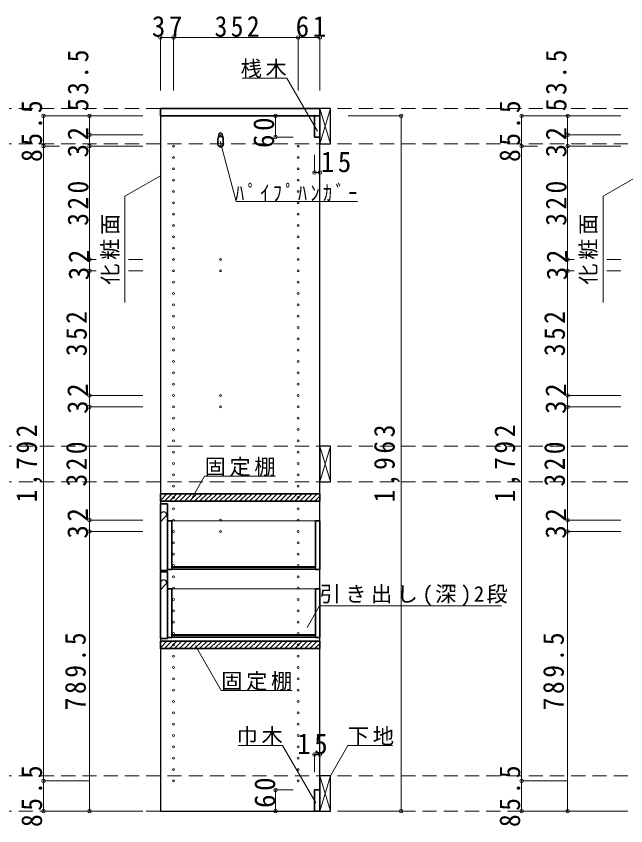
# Model space of a CAD drawing. Units: millimetres at full size, sheet at 1:20; details may follow other scales. Extents: x -3922 to 3878, y -2932 to 2722.
# Drawn here: x 885 to 2607, y -1753 to 533 of the extents above; entities that cross this region are included whole.
import ezdxf

# ---------------------------------------------------------------- set-up
doc = ezdxf.new("R2010")
doc.units = ezdxf.units.MM
doc.header["$LTSCALE"] = 20
doc.header["$PDMODE"] = 32
doc.header["$PDSIZE"] = 10
doc.linetypes.add('DASHED1', pattern=[1.8, 1.2, -0.6])
doc.linetypes.add('DASHED2', pattern=[3, 2, -1])
for name, color, linetype, lineweight in [('0-2', 2, 'Continuous', 35), ('0-3_固定棚', 3, 'Continuous', 25), ('0-5_側板', 4, 'Continuous', 9), ('0-6_パイプハンガー', 4, 'Continuous', 9), ('0-7_桟木・巾木', 2, 'Continuous', 35), ('0-8', 7, 'Continuous', 18), ('0-A_文字', 7, 'Continuous', 18), ('0-B_寸法', 7, 'Continuous', 9), ('0-C_ハッチ', 4, 'Continuous', 9)]:
    doc.layers.add(name, color=color, linetype=linetype, lineweight=lineweight)
doc.styles.add('ＭＳ ゴシック', font='')
doc.styles.get('ＭＳ ゴシック').set_extended_font_data('MS Gothic')

msp = doc.modelspace()

# ---------------------------------------------------------------- linework, layer by layer
at = {"layer": '0-2'}
for p, q in [((1292.47, 272.73), (1742.47, 272.73)), ((1742.47, 272.73), (1742.47, 251.73))]:
    msp.add_line(p, q, dxfattribs=at)
msp.add_lwpolyline([(1742.47, 251.73), (1292.47, 251.73), (1292.47, 272.73)], dxfattribs=at)
at = {"layer": '0-3_固定棚', "color": 2, "lineweight": 35}
for p, q in [((1292.47, -815.27), (1742.47, -815.27)), ((1742.47, -815.27), (1742.47, -836.27)), ((1292.47, -1231.27), (1742.47, -1231.27)), ((1742.47, -1231.27), (1742.47, -1252.27))]:
    msp.add_line(p, q, dxfattribs=at)
for points in [[(1292.47, -815.27), (1292.47, -836.27), (1742.47, -836.27)], [(1292.47, -1231.27), (1292.47, -1252.27), (1742.47, -1252.27)]]:
    msp.add_lwpolyline(points, dxfattribs=at)
at = {"layer": '0-5_側板', "color": 3, "lineweight": 25}
for p, q in [((1742.47, 251.73), (1292.47, 251.73)), ((1742.47, -1711.27), (1742.47, 251.73))]:
    msp.add_line(p, q, dxfattribs=at)
msp.add_lwpolyline([(1292.47, 251.73), (1292.47, -1711.27), (1742.47, -1711.27)], dxfattribs=at)
at = {"layer": '0-5_側板'}
for centre in [(1462.47, 198.23), (1329.47, 166.23), (1462.47, 166.23), (1681.47, 166.23), (1329.47, 134.23), (1681.47, 134.23), (1329.47, 102.23), (1681.47, 102.23), (1329.47, 70.23), (1681.47, 70.23), (1329.47, 38.23), (1681.47, 38.23), (1329.47, 6.23), (1681.47, 6.23), (1329.47, -25.77), (1681.47, -25.77), (1329.47, -57.77), (1681.47, -57.77), (1329.47, -89.77), (1681.47, -89.77), (1329.47, -121.77), (1681.47, -121.77), (1329.47, -153.77), (1462.47, -153.77), (1681.47, -153.77), (1329.47, -185.77), (1462.47, -185.77), (1681.47, -185.77), (1329.47, -217.77), (1681.47, -217.77), (1329.47, -249.77), (1681.47, -249.77), (1329.47, -281.77), (1681.47, -281.77), (1329.47, -313.77), (1681.47, -313.77), (1329.47, -345.77), (1681.47, -345.77), (1329.47, -377.77), (1681.47, -377.77), (1329.47, -409.77), (1681.47, -409.77), (1329.47, -441.77), (1681.47, -441.77), (1329.47, -473.77), (1681.47, -473.77), (1329.47, -505.77), (1681.47, -505.77), (1329.47, -537.77), (1462.47, -537.77), (1681.47, -537.77), (1329.47, -569.77), (1462.47, -569.77), (1681.47, -569.77), (1329.47, -601.77), (1681.47, -601.77), (1329.47, -633.77), (1681.47, -633.77), (1329.47, -665.77), (1681.47, -665.77), (1329.47, -697.77), (1681.47, -697.77), (1329.47, -729.77), (1681.47, -729.77), (1329.47, -761.77), (1681.47, -761.77), (1329.47, -793.77), (1681.47, -793.77), (1329.47, -825.77), (1681.47, -825.77), (1329.47, -857.77), (1681.47, -857.77), (1329.47, -889.77), (1462.47, -889.77), (1681.47, -889.77), (1329.47, -921.77), (1462.47, -921.77), (1681.47, -921.77), (1329.47, -953.77), (1681.47, -953.77), (1329.47, -985.77), (1681.47, -985.77), (1329.47, -1017.77), (1681.47, -1017.77), (1329.47, -1049.77), (1681.47, -1049.77), (1329.47, -1081.77), (1681.47, -1081.77), (1329.47, -1113.77), (1681.47, -1113.77), (1329.47, -1145.77), (1681.47, -1145.77), (1329.47, -1177.77), (1681.47, -1177.77), (1329.47, -1209.77), (1681.47, -1209.77), (1329.47, -1241.77), (1681.47, -1241.77), (1329.47, -1273.77), (1681.47, -1273.77), (1329.47, -1305.77), (1681.47, -1305.77), (1329.47, -1337.77), (1681.47, -1337.77), (1329.47, -1369.77), (1681.47, -1369.77), (1329.47, -1401.77), (1681.47, -1401.77), (1329.47, -1433.77), (1681.47, -1433.77), (1329.47, -1465.77), (1681.47, -1465.77), (1329.47, -1497.77), (1681.47, -1497.77), (1329.47, -1529.77), (1681.47, -1529.77), (1329.47, -1561.77), (1681.47, -1561.77), (1329.47, -1593.77), (1681.47, -1593.77), (1329.47, -1625.77), (1681.47, -1625.77)]:
    msp.add_circle(centre, 2.5, dxfattribs=at)
at = {"layer": '0-6_パイプハンガー', "color": 2, "lineweight": 35}
for p, q in [((1454.97, 186.23), (1454.97, 171.23)), ((1469.97, 186.23), (1469.97, 171.23))]:
    msp.add_line(p, q, dxfattribs=at)
at = {"layer": '0-6_パイプハンガー', "color": 7, "lineweight": 18}
for centre, radius, start, end in [((1501.07, 184.72), 46.13, 162.96035, 178.115), ((1462.47, 198.23), 5.5, 0, 180), ((1423.86, 184.72), 46.13, 1.885, 17.03965)]:
    msp.add_arc(centre, radius, start, end, dxfattribs=at)
at = {"layer": '0-6_パイプハンガー', "color": 2, "lineweight": 35}
for centre, start, end in [((1462.47, 186.23), 0, 180), ((1462.47, 171.23), 180, 0)]:
    msp.add_arc(centre, 7.5, start, end, dxfattribs=at)
at = {"layer": '0-7_桟木・巾木'}
for p, q in [((1742.47, 251.73), (1727.47, 251.73)), ((1727.47, 191.73), (1727.47, 251.73)), ((1742.47, 251.73), (1742.47, 191.73)), ((1727.47, -1651.27), (1742.47, -1651.27)), ((1742.47, -1651.27), (1742.47, -1711.27))]:
    msp.add_line(p, q, dxfattribs=at)
for points in [[(1742.47, 191.73), (1730.97, 191.73), (1727.47, 191.73)], [(1742.47, -1711.27), (1727.47, -1711.27), (1727.47, -1651.27)]]:
    msp.add_lwpolyline(points, dxfattribs=at)
at = {"layer": '0-8', "color": 3, "lineweight": 25}
for p, q in [((1742.47, 272.73), (1742.47, 172.73)), ((1772.47, 272.73), (1742.47, 272.73)), ((1772.47, 172.73), (1772.47, 272.73)), ((1742.47, 172.73), (1772.47, 172.73)), ((1742.47, -681.27), (1742.47, -781.27)), ((1772.47, -681.27), (1742.47, -681.27)), ((1772.47, -781.27), (1772.47, -681.27)), ((1742.47, -781.27), (1772.47, -781.27)), ((1742.47, -1611.27), (1742.47, -1711.27)), ((1772.47, -1611.27), (1742.47, -1611.27)), ((1772.47, -1711.27), (1772.47, -1611.27)), ((1742.47, -1711.27), (1772.47, -1711.27))]:
    msp.add_line(p, q, dxfattribs=at)
at = {"layer": '0-8'}
for p, q in [((1742.47, 172.73), (1772.47, 272.73)), ((1742.47, 272.73), (1772.47, 172.73)), ((1742.47, -781.27), (1772.47, -681.27)), ((1742.47, -681.27), (1772.47, -781.27)), ((1324.47, -891.27), (1730.47, -891.27)), ((1324.47, -1029.27), (1730.47, -1029.27)), ((1324.47, -1083.27), (1730.31, -1083.27)), ((1324.47, -1221.27), (1730.47, -1221.27)), ((1742.47, -1711.27), (1772.47, -1611.27)), ((1742.47, -1611.27), (1772.47, -1711.27))]:
    msp.add_line(p, q, dxfattribs=at)
at = {"layer": '0-8', "color": 2, "lineweight": 35}
for p, q in [((1312.47, -1032.27), (1312.47, -843.27)), ((1730.31, -891.27), (1742.47, -891.27)), ((1730.47, -891.27), (1730.47, -1029.27)), ((1742.47, -891.27), (1742.47, -1029.27)), ((1324.47, -1021.27), (1730.47, -1021.27)), ((1324.47, -1024.27), (1730.47, -1024.27)), ((1292.47, -1032.27), (1312.47, -1032.27)), ((1312.47, -1029.27), (1324.47, -1029.27)), ((1312.47, -1224.27), (1312.47, -1035.27)), ((1730.47, -1029.27), (1742.47, -1029.27)), ((1730.31, -1083.27), (1742.47, -1083.27)), ((1730.47, -1083.27), (1730.47, -1221.27)), ((1742.47, -1083.27), (1742.47, -1221.27)), ((1292.47, -1224.27), (1312.47, -1224.27)), ((1312.47, -1221.27), (1324.47, -1221.27)), ((1324.47, -1213.27), (1730.47, -1213.27)), ((1324.47, -1216.27), (1730.47, -1216.27)), ((1730.47, -1221.27), (1742.47, -1221.27))]:
    msp.add_line(p, q, dxfattribs=at)
at = {"layer": '0-8', "linetype": 'DASHED1'}
for p, q in [((1296.17, -868.57), (1292.47, -872.27)), ((1307.17, -879.57), (1292.47, -894.27)), ((1730.31, -891.27), (1742.47, -891.27)), ((1296.17, -1060.57), (1292.47, -1064.27)), ((1307.17, -1071.57), (1292.47, -1086.27)), ((1730.31, -1083.27), (1742.47, -1083.27))]:
    msp.add_line(p, q, dxfattribs=at)
at = {"layer": '0-8', "color": 2, "lineweight": 35}
for points in [[(1292.47, -1032.27), (1292.47, -843.27), (1312.47, -843.27)], [(1324.47, -1029.27), (1324.47, -891.27), (1312.47, -891.27)], [(1292.47, -1224.27), (1292.47, -1035.27), (1312.47, -1035.27)], [(1324.47, -1221.27), (1324.47, -1083.27), (1312.47, -1083.27)]]:
    msp.add_lwpolyline(points, dxfattribs=at)
at = {"layer": '0-8', "linetype": 'DASHED1'}
for centre in [(1301.67, -874.07), (1301.67, -1066.07)]:
    msp.add_arc(centre, 7.8, 315, 135, dxfattribs=at)
at = {"layer": '0-A_文字'}
for p, q in [((1460.87, 179.76), (1506.41, 9.81)), ((1292.47, 82.66), (1192.47, 24.93)), ((2642.47, 82.66), (2542.47, 24.93)), ((1192.47, -275.07), (1192.47, 24.93)), ((2542.47, -275.07), (2542.47, 24.93)), ((1506.41, 9.81), (1848.74, 9.81)), ((1382.45, -826.33), (1417.47, -765.68)), ((1617.47, -765.68), (1417.47, -765.68)), ((1706.75, -1192.44), (1741.77, -1131.79)), ((2255.85, -1131.79), (1741.77, -1131.79)), ((1464.36, -1370.83), (1391.63, -1244.85)), ((1664.36, -1370.83), (1464.36, -1370.83)), ((1637.69, -1525.68), (1511.66, -1525.68)), ((1731.07, -1687.41), (1637.69, -1525.68))]:
    msp.add_line(p, q, dxfattribs=at)
for points in [[(1735.8, 208.2), (1649.12, 358.32), (1523.09, 358.32)], [(1772.47, -1611.27), (1821.89, -1525.68), (1947.91, -1525.68)]]:
    msp.add_lwpolyline(points, dxfattribs=at)
at = {"layer": '0-B_寸法', "color": 4}
for p, q in [((1292.47, 472.73), (1292.47, 322.73)), ((1292.47, 472.73), (1742.47, 472.73)), ((1329.47, 472.73), (1329.47, 322.73)), ((1681.47, 472.73), (1681.47, 322.73)), ((1742.47, 472.73), (1742.47, 322.73)), ((962.47, 251.73), (962.47, -1711.27)), ((962.47, 251.73), (1092.47, 251.73)), ((1092.47, 251.73), (1092.47, 198.23)), ((1242.47, 251.73), (1092.47, 251.73)), ((1617.47, 251.73), (1617.47, 191.73)), ((1617.47, 251.73), (1667.47, 251.73)), ((1972.47, 251.73), (1822.47, 251.73)), ((1972.47, 251.73), (1972.47, -1711.27)), ((2312.47, 251.73), (2312.47, -1711.27)), ((2312.47, 251.73), (2442.47, 251.73)), ((2442.47, 251.73), (2442.47, 198.23)), ((2592.47, 251.73), (2442.47, 251.73)), ((1092.47, 198.23), (1092.47, 166.23)), ((1242.47, 198.23), (1092.47, 198.23)), ((1617.47, 191.73), (1667.47, 191.73)), ((2442.47, 198.23), (2442.47, 166.23)), ((2592.47, 198.23), (2442.47, 198.23)), ((962.47, 166.23), (1007.48, 166.23)), ((1092.47, 166.23), (1092.47, -153.77)), ((1242.47, 166.23), (1092.47, 166.23)), ((2312.47, 166.23), (2357.48, 166.23)), ((2442.47, 166.23), (2442.47, -153.77)), ((2592.47, 166.23), (2442.47, 166.23)), ((1727.47, 91.73), (1727.47, 141.73)), ((1742.47, 91.73), (1742.47, 141.73)), ((1727.47, 91.73), (1742.47, 91.73)), ((1092.47, -153.77), (1092.47, -185.77)), ((1110.96, -153.77), (1092.47, -153.77)), ((1242.47, -153.77), (1202.72, -153.77)), ((2442.47, -153.77), (2442.47, -185.77)), ((2460.96, -153.77), (2442.47, -153.77)), ((2592.47, -153.77), (2552.72, -153.77)), ((1092.47, -185.77), (1092.47, -537.77)), ((1110.96, -185.77), (1092.47, -185.77)), ((1242.47, -185.77), (1202.72, -185.77)), ((2442.47, -185.77), (2442.47, -537.77)), ((2460.96, -185.77), (2442.47, -185.77)), ((2592.47, -185.77), (2552.72, -185.77)), ((1092.47, -537.77), (1092.47, -569.77)), ((1242.47, -537.77), (1092.47, -537.77)), ((2442.47, -537.77), (2442.47, -569.77)), ((2592.47, -537.77), (2442.47, -537.77)), ((1092.47, -569.77), (1092.47, -889.77)), ((1242.47, -569.77), (1092.47, -569.77)), ((2442.47, -569.77), (2442.47, -889.77)), ((2592.47, -569.77), (2442.47, -569.77)), ((1092.47, -889.77), (1092.47, -921.77)), ((1242.47, -889.77), (1092.47, -889.77)), ((2442.47, -889.77), (2442.47, -921.77)), ((2592.47, -889.77), (2442.47, -889.77)), ((1242.47, -921.77), (1092.47, -921.77)), ((1092.47, -1711.27), (1092.47, -921.77)), ((2592.47, -921.77), (2442.47, -921.77)), ((2442.47, -1711.27), (2442.47, -921.77)), ((1727.47, -1551.27), (1742.47, -1551.27)), ((1727.47, -1551.27), (1727.47, -1601.27)), ((1742.47, -1551.27), (1742.47, -1601.27)), ((962.47, -1625.77), (1092.47, -1625.77)), ((2312.47, -1625.77), (2442.47, -1625.77)), ((1617.47, -1651.27), (1617.47, -1711.27)), ((1617.47, -1651.27), (1667.47, -1651.27)), ((962.47, -1711.27), (1092.47, -1711.27)), ((1092.47, -1711.27), (1242.47, -1711.27)), ((1617.47, -1711.27), (1667.47, -1711.27)), ((1972.47, -1711.27), (1822.47, -1711.27)), ((2312.47, -1711.27), (2442.47, -1711.27)), ((2442.47, -1711.27), (2592.47, -1711.27))]:
    msp.add_line(p, q, dxfattribs=at)
at = {"layer": '0-B_寸法', "color": 4, "linetype": 'DASHED2'}
for p, q in [((3092.47, 272.73), (-3026.21, 272.73)), ((3092.47, 172.73), (-3026.21, 172.73)), ((3092.47, -681.27), (-3026.21, -681.27)), ((3092.47, -781.27), (-3026.21, -781.27)), ((3092.47, -1611.27), (-3026.21, -1611.27)), ((3092.47, -1711.27), (-3026.21, -1711.27))]:
    msp.add_line(p, q, dxfattribs=at)
at = {"layer": '0-B_寸法'}
for p in [(1292.47, 472.73), (1329.47, 472.73), (1681.47, 472.73), (1742.47, 472.73), (962.47, 251.73), (1092.47, 251.73), (1617.47, 251.73), (1972.47, 251.73), (2312.47, 251.73), (2442.47, 251.73), (1092.47, 198.23), (1617.47, 191.73), (2442.47, 198.23), (962.47, 166.23), (1092.47, 166.23), (2312.47, 166.23), (2442.47, 166.23), (1727.47, 91.73), (1742.47, 91.73), (1092.47, -153.77), (2442.47, -153.77), (1092.47, -185.77), (2442.47, -185.77), (1092.47, -537.77), (2442.47, -537.77), (1092.47, -569.77), (2442.47, -569.77), (1092.47, -889.77), (2442.47, -889.77), (1092.47, -921.77), (2442.47, -921.77), (1727.47, -1551.27), (1742.47, -1551.27), (962.47, -1625.77), (2312.47, -1625.77), (1617.47, -1651.27), (962.47, -1711.27), (1092.47, -1711.27), (1617.47, -1711.27), (1972.47, -1711.27), (2312.47, -1711.27), (2442.47, -1711.27)]:
    msp.add_point(p, dxfattribs=at)
at = {"layer": '0-C_ハッチ'}
for p, q in [((1292.47, -819.65), (1296.85, -815.27)), ((1292.47, -833.79), (1311, -815.27)), ((1304.14, -836.27), (1325.14, -815.27)), ((1318.28, -836.27), (1339.28, -815.27)), ((1332.42, -836.27), (1353.42, -815.27)), ((1346.56, -836.27), (1367.56, -815.27)), ((1360.71, -836.27), (1381.71, -815.27)), ((1374.85, -836.27), (1395.85, -815.27)), ((1388.99, -836.27), (1409.99, -815.27)), ((1403.13, -836.27), (1424.13, -815.27)), ((1417.27, -836.27), (1438.27, -815.27)), ((1431.42, -836.27), (1452.42, -815.27)), ((1445.56, -836.27), (1466.56, -815.27)), ((1459.7, -836.27), (1480.7, -815.27)), ((1473.84, -836.27), (1494.84, -815.27)), ((1487.99, -836.27), (1508.99, -815.27)), ((1502.13, -836.27), (1523.13, -815.27)), ((1516.27, -836.27), (1537.27, -815.27)), ((1530.41, -836.27), (1551.41, -815.27)), ((1544.55, -836.27), (1565.55, -815.27)), ((1558.7, -836.27), (1579.7, -815.27)), ((1572.84, -836.27), (1593.84, -815.27)), ((1586.98, -836.27), (1607.98, -815.27)), ((1601.12, -836.27), (1622.12, -815.27)), ((1615.26, -836.27), (1636.26, -815.27)), ((1629.41, -836.27), (1650.41, -815.27)), ((1643.55, -836.27), (1664.55, -815.27)), ((1657.69, -836.27), (1678.69, -815.27)), ((1671.83, -836.27), (1692.83, -815.27)), ((1685.97, -836.27), (1706.97, -815.27)), ((1700.12, -836.27), (1721.12, -815.27)), ((1714.26, -836.27), (1735.26, -815.27)), ((1728.4, -836.27), (1742.47, -822.2)), ((1292.47, -1235.65), (1296.85, -1231.27)), ((1292.47, -1249.79), (1311, -1231.27)), ((1304.14, -1252.27), (1325.14, -1231.27)), ((1318.28, -1252.27), (1339.28, -1231.27)), ((1332.42, -1252.27), (1353.42, -1231.27)), ((1346.56, -1252.27), (1367.56, -1231.27)), ((1360.71, -1252.27), (1381.71, -1231.27)), ((1374.85, -1252.27), (1395.85, -1231.27)), ((1388.99, -1252.27), (1409.99, -1231.27)), ((1403.13, -1252.27), (1424.13, -1231.27)), ((1417.27, -1252.27), (1438.27, -1231.27)), ((1431.42, -1252.27), (1452.42, -1231.27)), ((1445.56, -1252.27), (1466.56, -1231.27)), ((1459.7, -1252.27), (1480.7, -1231.27)), ((1473.84, -1252.27), (1494.84, -1231.27)), ((1487.99, -1252.27), (1508.99, -1231.27)), ((1502.13, -1252.27), (1523.13, -1231.27)), ((1516.27, -1252.27), (1537.27, -1231.27)), ((1530.41, -1252.27), (1551.41, -1231.27)), ((1544.55, -1252.27), (1565.55, -1231.27)), ((1558.7, -1252.27), (1579.7, -1231.27)), ((1572.84, -1252.27), (1593.84, -1231.27)), ((1586.98, -1252.27), (1607.98, -1231.27)), ((1601.12, -1252.27), (1622.12, -1231.27)), ((1615.26, -1252.27), (1636.26, -1231.27)), ((1629.41, -1252.27), (1650.41, -1231.27)), ((1643.55, -1252.27), (1664.55, -1231.27)), ((1657.69, -1252.27), (1678.69, -1231.27)), ((1671.83, -1252.27), (1692.83, -1231.27)), ((1685.97, -1252.27), (1706.97, -1231.27)), ((1700.12, -1252.27), (1721.12, -1231.27)), ((1714.26, -1252.27), (1735.26, -1231.27)), ((1728.4, -1252.27), (1742.47, -1238.2))]:
    msp.add_line(p, q, dxfattribs=at)

# ---------------------------------------------------------------- texts
at = {"layer": '0-A_文字', "char_height": 43.99, "attachment_point": 7, "style": 'ＭＳ ゴシック'}
for s, insert in [('\\T1.17;桟木', (1519.12, 358.32)), ('\\T1.39;\\W0.85;ﾊﾟｲﾌﾟﾊﾝｶﾞｰ', (1503.74, 9.81)), ('\\T1.17;固定棚', (1417.47, -765.68)), ('\\T1.21;引き出し(深)2段', (1741.77, -1131.79)), ('\\T1.17;固定棚', (1464.36, -1370.83)), ('\\T1.17;巾木', (1507.69, -1525.68)), ('\\T1.17;下地', (1821.89, -1525.68))]:
    msp.add_mtext(s, dxfattribs=dict(at, insert=insert))
at = {"layer": '0-A_文字', "char_height": 43.99, "attachment_point": 7, "rotation": 90, "style": 'ＭＳ ゴシック'}
for insert in [(1177.47, -225.07), (2527.47, -225.07)]:
    msp.add_mtext('\\T1.17;化粧面', dxfattribs=dict(at, insert=insert))
at = {"layer": '0-B_寸法', "char_height": 58.65, "attachment_point": 7, "style": 'ＭＳ ゴシック'}
for s, insert in [('\\T1.27;\\W0.95;37', (1268.47, 473.94)), ('\\T1.27;\\W0.9;352', (1445.47, 473.94)), ('\\T1.27;\\W0.95;61', (1674.47, 473.94)), ('\\T1.27;\\W0.95;15', (1745.36, 91.73)), ('\\T1.27;\\W0.95;15', (1678.62, -1551.27))]:
    msp.add_mtext(s, dxfattribs=dict(at, insert=insert))
at = {"layer": '0-B_寸法', "char_height": 58.65, "attachment_point": 7, "rotation": 90, "style": 'ＭＳ ゴシック'}
for s, insert in [('\\T1.28;\\W0.9;53.5', (1089.86, 264.81)), ('\\T1.28;\\W0.9;53.5', (2439.86, 264.81)), ('\\T1.28;\\W0.9;85.5', (959.15, 121.48)), ('\\T1.28;\\W0.9;85.5', (2309.15, 121.48)), ('\\T1.27;\\W0.95;60', (1614.27, 160.86)), ('\\T1.27;\\W0.95;32', (1089.86, 134.1)), ('\\T1.27;\\W0.95;32', (2439.86, 134.1)), ('\\T1.27;\\W0.9;320', (1089.86, -58.77)), ('\\T1.27;\\W0.9;320', (2439.86, -58.77)), ('\\T1.27;\\W0.95;32', (1092.47, -212.27)), ('\\T1.27;\\W0.95;32', (2442.47, -212.27)), ('\\T1.27;\\W0.9;352', (1085.56, -426.77)), ('\\T1.27;\\W0.9;352', (2435.56, -426.77)), ('\\T1.27;\\W0.95;32', (1088.96, -589.89)), ('\\T1.27;\\W0.95;32', (2438.96, -589.89)), ('\\T1.28;\\W0.9;1,792', (959.15, -839.77)), ('\\T1.28;\\W0.9;1,963', (1969.15, -839.77)), ('\\T1.28;\\W0.9;1,792', (2309.15, -839.77)), ('\\T1.27;\\W0.9;320', (1085.56, -794.77)), ('\\T1.27;\\W0.9;320', (2435.56, -794.77)), ('\\T1.27;\\W0.95;32', (1088.96, -941.89)), ('\\T1.27;\\W0.95;32', (2438.96, -941.89)), ('\\T1.28;\\W0.9;789.5', (1082.47, -1426.52)), ('\\T1.28;\\W0.9;789.5', (2432.47, -1426.52)), ('\\T1.28;\\W0.9;85.5', (959.15, -1756.02)), ('\\T1.28;\\W0.9;85.5', (2309.15, -1756.02)), ('\\T1.27;\\W0.95;60', (1617.47, -1702.05))]:
    msp.add_mtext(s, dxfattribs=dict(at, insert=insert))

doc.saveas('drawing.dxf')
